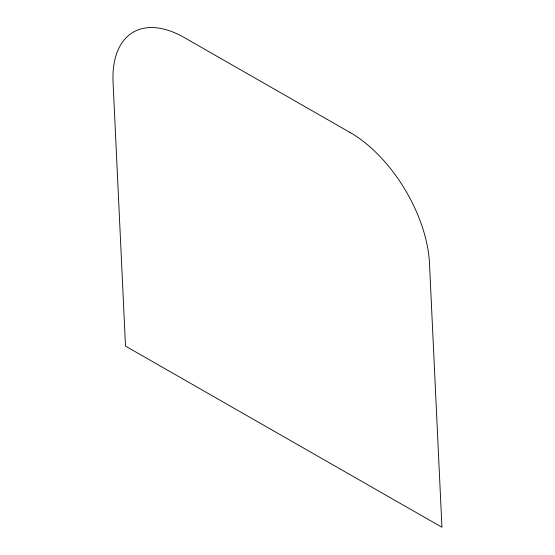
<?xml version="1.0" encoding="UTF-8"?>
<svg xmlns="http://www.w3.org/2000/svg" width="555" height="555" viewBox="0 0 555 555"><rect width="100%" height="100%" fill="white"/><g stroke="black" fill="none" stroke-linecap="round" stroke-linejoin="round"><path stroke-width="0.83" d="M350.004 132.444L184.26 37.56A108.385 59.461 59.2 0 0 113.067 82.355L125.506 346.105L441.933 527.25L429.494 263.493A108.385 59.461 59.2 0 0 350.004 132.444"/></g></svg>
